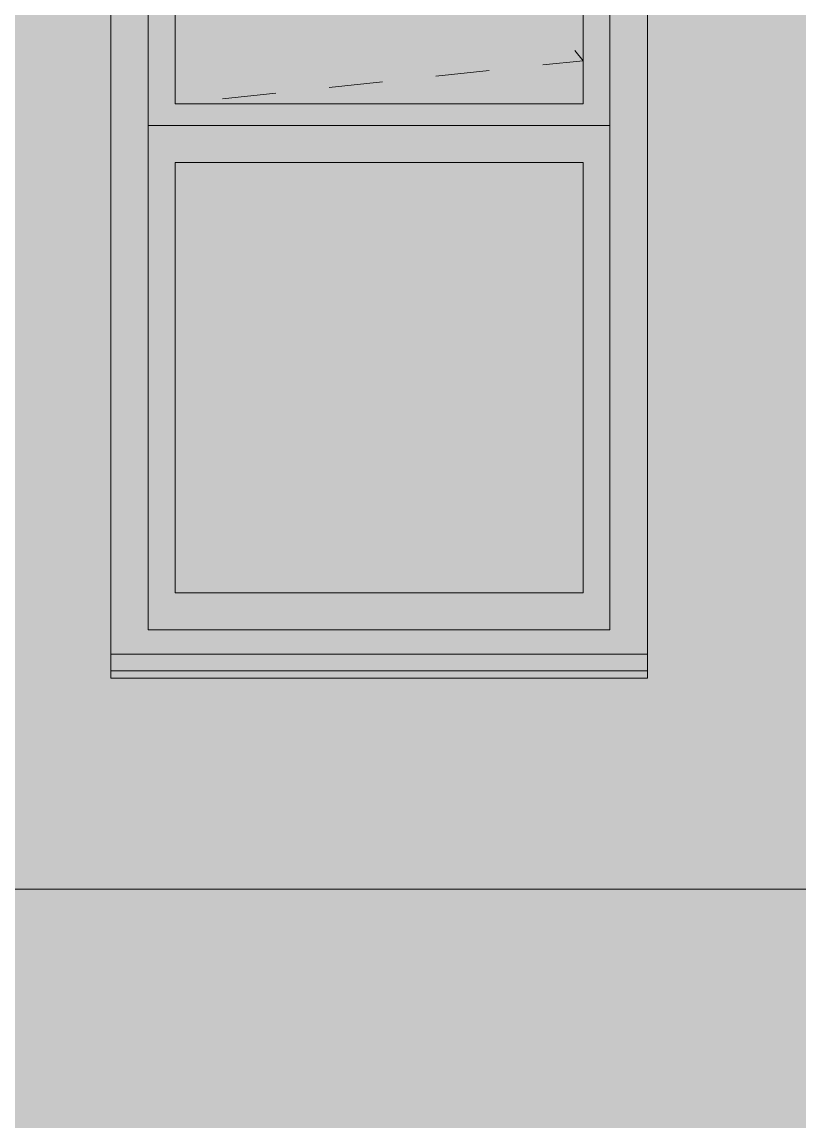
# Model space of a CAD drawing. Header units: metres. Extents: x 1838950 to 1842843, y 5171318 to 5174224.
# Drawn here: x 1840938.704 to 1840940.151, y 5171515.283 to 5171517.329 of the extents above; entities that cross this region are included whole.
import ezdxf

# ---------------------------------------------------------------- set-up
doc = ezdxf.new("R2010")
doc.units = ezdxf.units.M
doc.header["$LTSCALE"] = 0.0254
doc.linetypes.add('Style de ligne -1', pattern=[0.83328, 0.41656, -0.41672])
for name, color, linetype, lineweight in [('B GÈnÈral_Hatch', 7, 'Continuous', 5), ('B Général', 7, 'Continuous', 5), ('C ANNOTATIONS-prestations', 7, 'Continuous', 5)]:
    doc.layers.add(name, color=color, linetype=linetype, lineweight=lineweight)

# ---------------------------------------------------------------- blocks, each defined once
blk = doc.blocks.new('F_220.100 all.fix-4')
at = {"layer": 'B GÈnÈral_Hatch', "linetype": 'Continuous', "lineweight": 0, "true_color": 0xffffff}
blk.add_hatch(color=7, dxfattribs=at).paths.add_polyline_path([(0.5, -1.0053), (-0.5, -1.0053), (-0.5, 1.18), (0.5, 1.18), (0.5, -1.0053)])
at = {"layer": 'B Général', "linetype": 'Continuous', "lineweight": 0, "true_color": 0xbbbbbb}
for points in [[(-0.38, 1.06), (-0.38, 0.0194), (0.38, 0.0194), (0.38, 1.06)], [(-0.38, -0.0894), (-0.38, -0.8909), (0.38, -0.8909), (0.38, -0.0894)], [(-0.5, -1.0053), (0.5, -1.0053), (0.5, -1.05), (-0.5, -1.05)]]:
    blk.add_hatch(color=9, dxfattribs=at).paths.add_polyline_path(points)
at = {"layer": 'B Général', "color": 7, "linetype": 'Continuous', "lineweight": 5}
for p, q in [((-0.43, -0.0206), (0.43, -0.0206)), ((-0.5, -1.036), (0.5, -1.036))]:
    blk.add_line(p, q, dxfattribs=at)
at = {"layer": 'B Général', "color": 7, "linetype": 'Continuous', "lineweight": 5, "flags": 128}
for points in [[(0.5, -1.0053), (-0.5, -1.0053), (-0.5, 1.18), (0.5, 1.18)], [(-0.43, 1.11), (0.43, 1.11), (0.43, -0.9597), (-0.43, -0.9597)], [(-0.38, 1.06), (-0.38, 0.0194), (0.38, 0.0194), (0.38, 1.06)], [(-0.38, -0.0894), (-0.38, -0.8909), (0.38, -0.8909), (0.38, -0.0894)], [(-0.5, -1.0053), (0.5, -1.0053), (0.5, -1.05), (-0.5, -1.05)]]:
    blk.add_lwpolyline(points, close=True, dxfattribs=at)
at = {"layer": 'C ANNOTATIONS-prestations', "linetype": 'Style de ligne -1', "lineweight": 5, "flags": 128}
blk.add_lwpolyline([(0.38, 1.06), (-0.38, 0.1), (0.38, 0.0194)], dxfattribs=at)

msp = doc.modelspace()

# ---------------------------------------------------------------- hatches: boundary and pattern name
at = {"layer": 'B Général', "linetype": 'Continuous', "lineweight": 0, "true_color": 0xeeeeee}
msp.add_hatch(color=7, dxfattribs=at).paths.add_polyline_path([(1840943.8279, 5171516.1074), (1840943.8279, 5171528.5908), (1840933.1699, 5171528.5908), (1840930.3691, 5171528.5908), (1840930.3699, 5171526.9185), (1840933.17, 5171526.9185), (1840933.1699, 5171518.5795), (1840931.6099, 5171518.5795), (1840931.6099, 5171515.7144), (1840931.6899, 5171515.7144), (1840931.6899, 5171512.8074), (1840940.8389, 5171512.8074), (1840940.8389, 5171516.1074)])

# ---------------------------------------------------------------- linework, layer by layer
at = {"layer": 'B Général', "color": 7, "linetype": 'Continuous', "lineweight": 18}
msp.add_line((1840940.8389, 5171515.7144), (1840931.6899, 5171515.7144), dxfattribs=at)

# ---------------------------------------------------------------- block references
at = {"layer": 'B Général', "color": 7, "xscale": -1}
msp.add_blockref('F_220.100 all.fix-4', (1840939.3689, 5171517.1574), dxfattribs=at)

doc.saveas('drawing.dxf')
